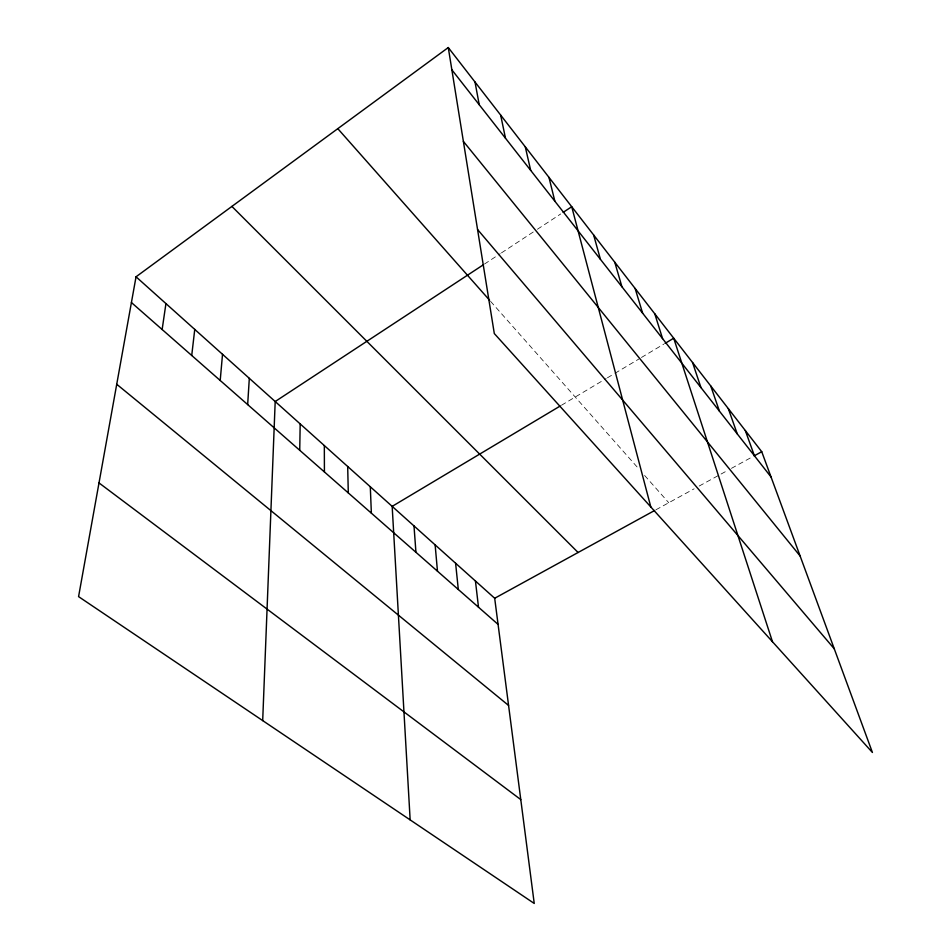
<?xml version="1.0" encoding="UTF-8"?>
<svg xmlns="http://www.w3.org/2000/svg" width="951" height="951" viewBox="0 0 951 951"><rect width="100%" height="100%" fill="white"/><g stroke="black" fill="none" stroke-linecap="round" stroke-linejoin="round"><path stroke-width="0.71" stroke-dasharray="4.75 3.57" d="M484.463 264.057L500.25 253.679M501.462 252.883L533.725 231.687M537.434 229.25L560.71 213.963M561.482 405.245L606.167 378.557M607.404 377.82L613.716 374.04M614.976 373.291L638.965 358.967M641.461 357.469L663.786 344.131M655.928 509.784L694.111 488.826M699.187 486.044L727.586 470.46M731.438 468.344L752.907 456.563M490.573 301.348L637.955 467.928M644.612 475.452L668.755 502.746"/><path stroke-width="1.43" d="M299.731 450.287L300.183 423.92M262.69 720.608L275.196 401.524L483.251 264.853M247.664 404.591L249.317 378.332M220.204 380.483L222.522 354.319M191.722 355.472L194.753 329.415M162.145 329.51L165.938 303.595M136.041 276.789L78.576 596.622L534.236 903.45L494.686 598.262L136.041 276.789L448.278 47.55L761.739 451.713L872.424 752.479L494.306 333.551L448.278 47.55M563.158 212.358L571.729 206.724L650.817 506.954M560.234 405.994L392.169 506.372L410.154 819.905M665.034 343.394L673.712 338.211L772.485 641.759M494.686 598.262L654.645 510.485M754.167 455.874L761.739 451.713M98.999 482.918L520.779 799.601M116.735 384.263L508.571 705.44M131.416 302.537L498.074 624.391M231.901 206.415L578.089 552.495M337.795 128.658L489.61 300.254M477.568 229.524L834.289 648.832M463.387 141.402L800.124 556.014M451.868 69.827L771.059 477.01M745.311 430.53L754.428 455.802M728.323 408.633L737.239 433.87M710.754 385.963L719.42 411.153M692.554 362.509L700.97 387.616M654.763 313.771L662.597 338.663M635.125 288.462L642.638 313.2M614.774 262.214L621.93 286.786M593.65 234.992L600.438 259.35M548.965 177.361L554.861 201.22M525.285 146.846L530.682 170.372M500.654 115.083L505.492 138.252M475.001 82.012L479.245 104.765M475.441 581.025L478.508 607.225M455.6 563.242L458.311 589.501M435.13 544.887L437.472 571.194M413.994 525.939L415.944 552.293M370.296 486.769L371.365 513.171M347.686 466.501L348.292 492.915M324.327 445.567L324.422 471.969"/></g></svg>
